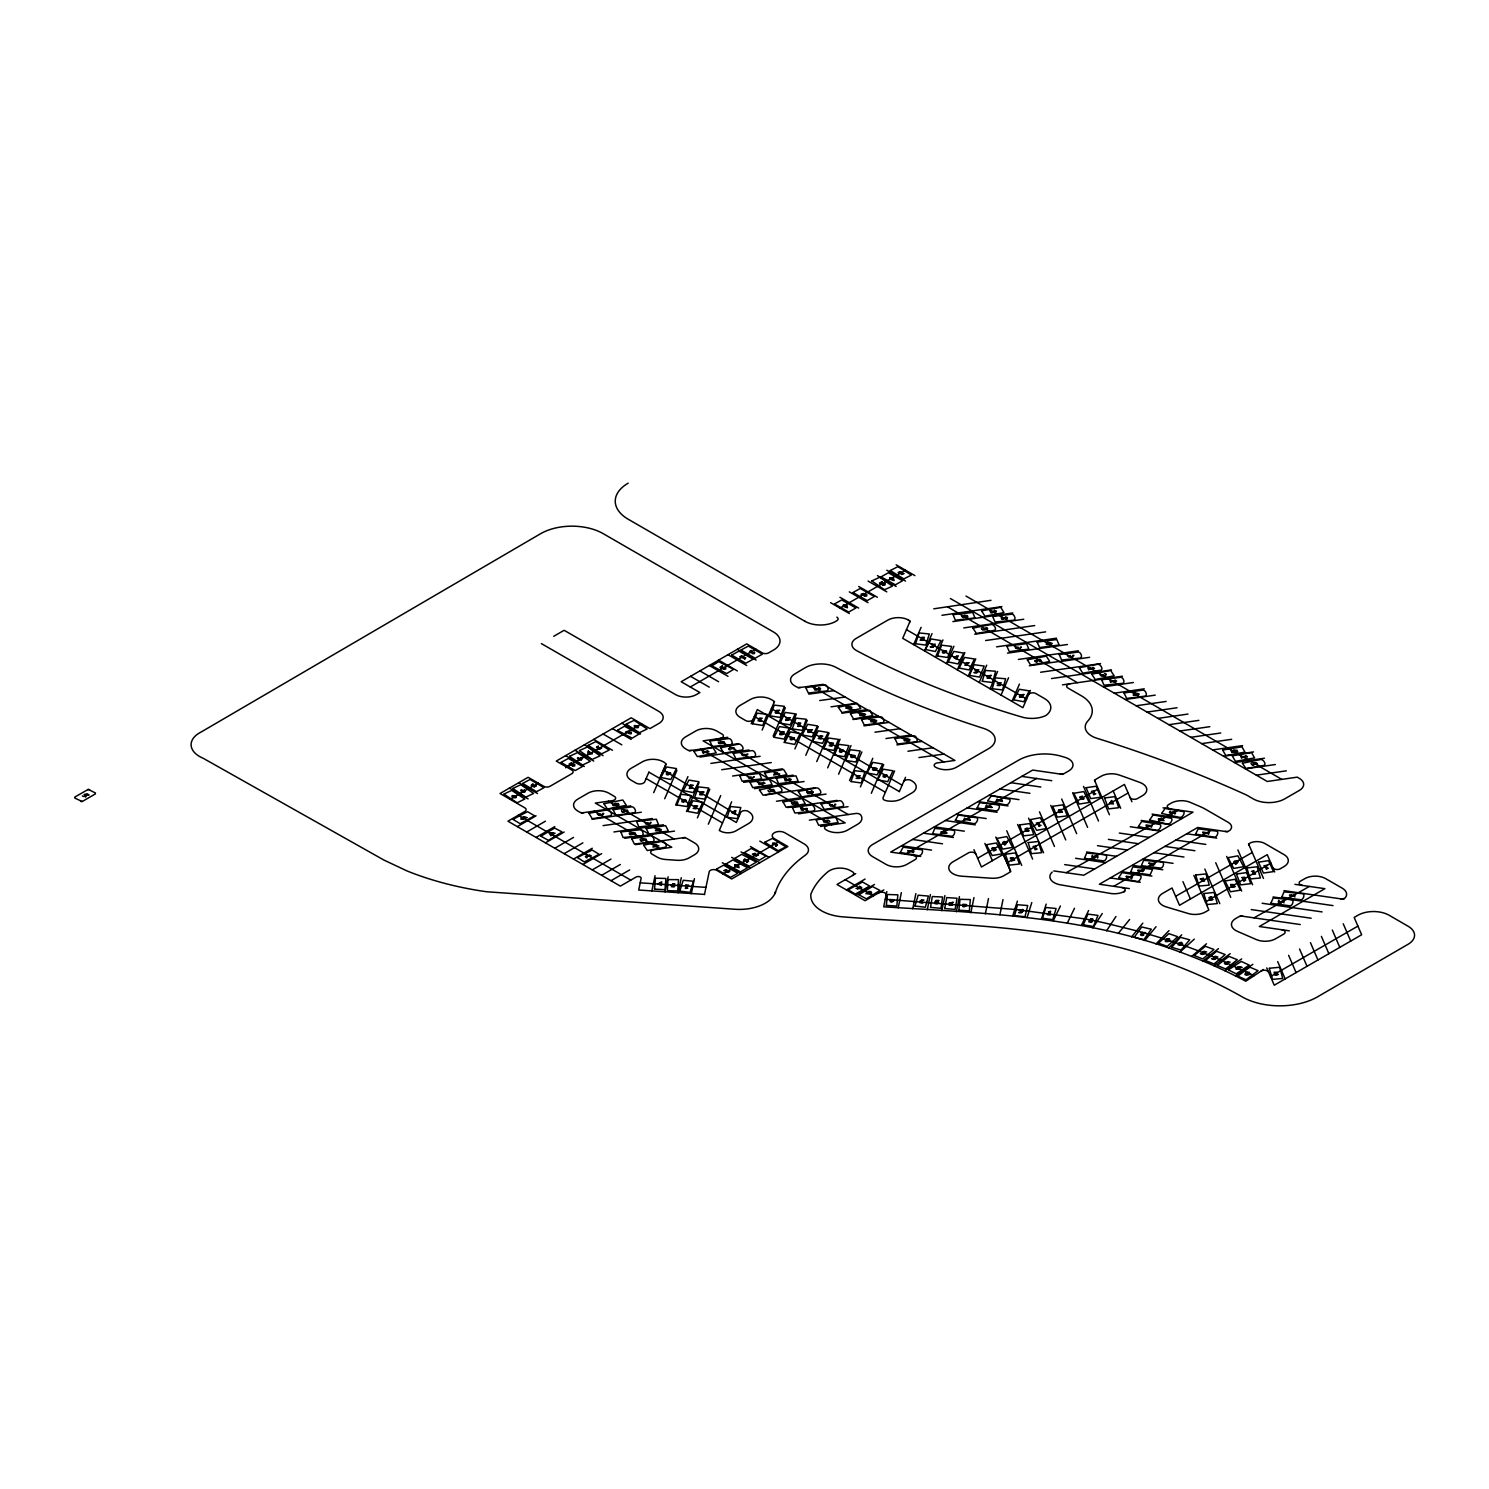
<?xml version="1.0" encoding="UTF-8"?>
<svg xmlns="http://www.w3.org/2000/svg" width="1489" height="1489" viewBox="0 0 1489 1489"><rect width="100%" height="100%" fill="white"/><g stroke="black" fill="none" stroke-linecap="round" stroke-linejoin="round"><path stroke-width="1.5" d="M1235.181 886.495L1232.166 887.37M984.434 628.488L982.368 629.568M829.429 804.637C830.955 808.359 838.53 803.632 834.771 804.246M672.172 884.429L673.289 885.639M1289.902 896.043L1289.474 895.001L1291.41 894.963M1010.417 858.892L1010.435 857.869L1013.506 857.98A14.425 8.338 0 0 0 1012.427 859.283L1012.408 860.028M734.635 748.911C734.915 746.212 724.64 748.353 730.224 750.009M857.403 776.234L858.278 777.351M671.148 885.136L674.852 883.833M981.325 628.507C982.61 632.081 991.227 628.042 985.848 627.558M832.519 804.637L830.453 805.642M601.444 747.962L599.825 748.651M1100.092 674.573C1101.264 678.109 1110.05 674.163 1104.54 673.624M772.586 844.356L774.299 843.667M597.331 813.943C599.676 817.666 606.432 812.51 602.654 813.459M754.495 652.368L752.894 653.038M919.96 900.994L923.924 900.026M997.202 683.693L1001.166 682.725M998.375 683.079L999.268 684.4M1020.039 910.002L1022.608 911.119M921.133 900.38L922.045 901.701M1204.489 880.167L1204.415 881.19L1201.493 880.892A14.425 8.338 0 0 0 1202.498 879.738L1202.572 879.087M937.865 903.227L935.353 902.111M964.518 906.429L964.667 904.977L966.529 905.051M1274.119 973.155L1274.23 972.131L1277.134 972.447M1070.572 655.458L1068.395 656.575M1067.483 655.365C1069.363 659.701 1076.696 654.397 1072.824 655.365M1018.197 647.101L1016.019 648.199M1015.126 647.008C1016.28 651.158 1024.153 646.412 1020.468 646.989M856.231 776.607L860.233 775.713M975.798 670.143L978.161 671.334M758.199 719.038L762.275 718.201M751.07 776.811L748.948 777.854M644.867 822.356C646.021 826.656 653.894 821.723 650.19 822.449M829.41 743.942L833.486 743.123M1088.943 920.034L1092.423 918.992M829.857 821.705L828.926 820.476M694.805 806.126L695.977 807.41M1200.264 878.957L1203.428 878.194M741.541 754.104C742.732 758.18 750.624 753.434 746.882 754.011M621.527 810.5C621.955 814.874 627.465 809.327 626.869 811.691L628.097 811.784L627.446 810.184L624.207 809.96M759.446 718.442L760.711 719.708M950.391 904.512L950.82 903.823A14.425 8.338 0 0 1 952.309 902.874L953.109 902.371M949.089 904.809L951.694 902.911L950.001 902.818M748.018 776.588C749.246 780.925 757.026 775.825 753.341 776.662M886.83 891.613L883.703 906.82C981.419 912.887 1081.405 916.331 1174.486 950.019A469.463 271.054 0 0 1 1245.79 981.232L1263.435 969.507M898.239 907.806L901.348 892.618M912.757 908.793L915.865 893.605M927.275 909.798L930.402 894.61M941.811 910.784L944.919 895.596M956.329 911.789L959.437 896.583M970.847 912.776L973.974 897.588M985.364 913.762L988.491 898.574M999.901 914.767L1003.009 899.561M693.52 806.684L697.652 805.958M651.866 890.906L655.03 875.718M664.987 891.892L668.133 876.798M678.146 892.804L681.292 877.71M691.305 893.716L694.432 878.622M704.465 894.591L709.192 871.828A4.411 2.55 0 0 1 712.133 869.725A4.411 2.55 0 0 1 716.693 870.321L731.676 878.975L787.886 846.515L774.354 838.716A7.352 4.244 0 0 1 774.354 832.705A7.352 4.244 0 0 1 784.759 832.705L804.172 843.909A14.722 8.506 0 0 1 805.233 855.244A147.206 84.985 0 0 0 774.95 893.754L775.527 891.874A36.797 21.255 0 0 1 735.063 909.276L486.568 891.743A237.644 137.211 0 0 1 407.186 871.009L384.069 860.139L203.155 758.255A28.998 16.733 0 0 1 201.183 731.992L540.526 533.751A44.167 25.499 0 0 1 603.175 533.639L773.536 632.006A22.074 12.75 0 0 1 773.536 650.042L768.603 652.889A4.411 2.55 0 0 1 762.349 652.889L746.734 643.881L681.162 681.739L699.904 692.553L696.349 694.6A14.722 8.506 0 0 1 675.541 694.6L564.145 630.294L553.74 636.306M1275.217 975.183L1278.325 974.402M830.657 743.365L831.29 744.723M1090.19 919.457L1091.456 920.705M965.114 663.387L969.246 662.679M640.121 839.349C640.326 843.593 646.058 838.456 645.407 840.578L646.654 840.689L646.04 839.07L642.801 838.81M991.842 848.376L995.024 847.706M1250.928 763.578L1253.57 765.29L1255.022 763.187M818.689 736.757L822.84 736.069M1083.899 798.774L1080.753 799.425M1137.745 870.469L1139.066 871.679M1049.726 914.32L1050.583 911.398M966.398 662.847L966.938 664.224M686.224 885.601L685.349 888.486L687.862 888.151M1093.038 857.124L1092.368 855.375L1091.884 857.013L1094.713 857.943M1279.423 902.073L1278.753 900.305L1278.269 901.943L1281.098 902.874M1049.019 912.31L1048.442 914.227M686.932 887.574L687.527 885.657M1142.826 870.6L1137.968 870.116M987.095 677.681L989.906 675.876L988.193 675.727M991.116 806.777L992.009 807.243M1012.669 916.126L1017.396 901.068M1027.056 917.633L1031.784 902.576M1041.444 919.141L1046.19 904.102M1094.769 857.738L1097.374 856.417M1281.154 902.669L1283.76 901.348M798.867 723.486L797.881 726.371M612.37 804.079C613.059 808.322 618.438 802.887 617.823 805.084L619.07 805.121L618.251 803.539L614.976 803.427M932.319 644.29L934.515 645.705M799.5 725.478L800.17 723.561M924.39 637.981L921.561 639.619L923.273 639.786M944.1 652.685L944.622 651.27L946.446 651.493M986.332 805.381L985.606 807.392L987.207 807.801M986.928 807.001L991.842 807.503M683.544 801.715L684.065 800.319L685.889 800.542M1208.547 834.249L1209.217 832.463M700.965 793.953L701.505 793.283A14.425 8.338 0 0 1 703.162 792.427L704.055 791.98L699.886 792.464M699.607 794.177L702.547 792.427L700.872 792.241M1028.973 830.788L1025.753 831.309M1093.596 857.31C1094.229 854.258 1099.813 856.398 1097.561 858.036M1279.982 902.241L1282.848 900.733L1284.021 902.911M1126.131 876.481L1127.247 877.766M841.117 751.815L841.676 750.419L843.5 750.661M791.441 802.459C792.018 806.833 797.564 801.138 796.82 803.576L798.067 803.651L797.341 802.05L794.084 801.864M776.532 712.207L777.109 711.556A14.425 8.338 0 0 1 778.784 710.7L779.696 710.272L775.508 710.7M775.173 712.412L778.17 710.7L776.476 710.495M1234.977 886.476L1233.041 886.699M664.708 798.737L676.955 770.278M773.126 736.143L785.354 707.684M653.69 792.651L666.086 764.006M675.615 805.084L687.937 776.625M686.485 811.524L698.881 782.898M697.392 817.87L709.806 789.207M751.145 723.803L757.324 709.564L899.356 791.571M708.336 824.18L720.713 795.554M762.107 730.057L774.503 701.412M731.657 801.827L719.28 830.453L720.136 830.955A11.037 6.365 0 0 0 735.752 830.955L748.483 823.603A14.722 8.506 0 0 0 748.483 811.579L748.092 811.356A4.411 2.55 0 0 0 743.793 810.705A4.411 2.55 0 0 0 740.684 812.547L736.366 822.486L660.278 778.71M784.033 742.49L796.354 714.031M794.903 748.93L807.299 720.304M805.81 755.295L818.224 726.613M816.735 761.586L829.131 732.96M827.679 767.859L840.075 739.233M838.586 774.206L850.982 745.58M910.188 621.006L902.706 638.316L1022.887 707.703L1030.388 690.393M849.493 780.571L861.889 751.926M913.632 644.625L921.114 627.316M860.4 786.918L872.796 758.292M924.557 650.935L932.04 633.625M871.307 793.265L883.703 764.639M935.483 657.245L942.965 639.935M894.61 770.986L883.089 797.601A4.411 2.55 0 0 0 885.639 800.561A14.722 8.506 0 0 0 901.831 798.755L911.919 792.948A14.722 8.506 0 0 0 911.919 780.925L911.082 780.441A4.411 2.55 0 0 0 906.782 779.789A4.411 2.55 0 0 0 903.674 781.632M946.408 663.554L953.909 646.245M899.337 791.608L905.535 777.295M957.334 669.864L964.835 652.536M968.259 676.155L975.76 658.845M979.185 682.465L986.686 665.155M990.111 688.774L997.611 671.465M1001.036 695.084L1008.537 677.774M1011.962 701.393L1019.462 684.084M913.26 852.732L914.023 850.945M963.83 819.881L964.63 818.094M718.275 741.931C718.275 746.212 724.417 741.075 723.505 743.272L724.734 743.402L724.231 741.783L721.011 741.448M1212.809 899.542L1209.496 900.007M767.896 790.194C768.92 794.549 773.889 788.63 773.405 791.087L774.652 791.124L773.74 789.561L770.464 789.505M1053.281 920.723L1060.41 906.001M1067.371 922.994L1074.5 908.271M1081.461 925.265L1088.589 910.542M819.992 736.217L820.439 737.613M690.84 785.541L689.351 788.37M1231.124 750.679C1231.719 755.053 1237.21 749.358 1236.503 751.777L1237.75 751.852L1237.024 750.251L1233.767 750.084M785.559 719.708L788.686 718.089L787.067 717.847M786.937 719.559L787.551 718.908A14.425 8.338 0 0 1 789.3 718.107M1131.175 876.928L1126.335 876.221M1131.566 878.566L1132.552 876.593L1130.989 876.109M780.962 733.798L781.576 733.146A14.425 8.338 0 0 1 783.344 732.346L784.275 731.937L780.068 732.253M779.585 733.947L782.73 732.346L781.111 732.085M1151.332 827.233L1152.244 825.464M807.727 731.657L810.891 730.057L809.29 729.796M809.104 731.508L809.737 730.876A14.425 8.338 0 0 1 811.505 730.075L812.436 729.666L808.229 729.964M691.119 787.588L692.124 785.689M1019.369 696.573L1022.552 694.972L1020.914 694.693M1170.484 812.882L1170.242 811.096L1169.368 812.659L1171.955 813.832M949.051 903.097L953.128 902.315M1172.048 813.627L1174.821 812.454M996.178 800.784L997.202 799.035M1225.782 962.155L1230.175 962.155M744.891 658.92L745.728 657.58M991.972 848.395L993.796 847.986M1200.432 878.975L1202.405 878.752M1170.987 813.106C1172.048 810.221 1177.445 812.603 1174.784 814.111M1278.12 974.42L1276.222 974.606M1092.889 927.833L1102.269 913.52M1106.569 930.811L1115.95 916.498M586.889 855.393L591.245 855.747M1083.75 798.755L1082.094 799.165M1141.821 934.217L1142.603 933.584A14.425 8.338 0 0 1 1144.501 932.914L1145.525 932.579L1141.281 932.598M987.244 675.969L991.395 675.336L990.501 675.838A14.425 8.338 0 0 0 988.901 676.732M860.307 888.598L856.007 888.356M924.222 639.563L920.053 640.14L920.965 639.656A14.425 8.338 0 0 0 922.603 638.762M1140.444 934.254L1143.906 932.859L1142.361 932.505M1292.098 896.285L1294.648 895.578M629.27 833.002C629.009 837.19 635.431 832.314 634.444 834.398L635.654 834.547L635.207 832.909L632.006 832.556M961.429 615.702L963.625 617.6L965.579 615.646M1028.75 830.862L1027.056 831.067M934.831 902.092L936.227 900.38L939.094 900.529L936.116 901.05M1118.313 933.361L1129.611 919.513M1131.547 936.953L1142.845 923.124M1144.762 940.545L1156.06 926.716M987.356 678.295L990.557 677.904M534.253 785.615L531.722 785.336M921.133 637.646L924.241 637.273M599.602 747.794L597.108 747.441M1212.679 899.524L1210.836 899.821M786.024 718.014L790.25 717.642L789.263 718.089M703.013 794.53L699.867 794.81M774.429 844.486L776.904 844.84M1019.891 694.86L1024.134 694.525L1023.129 694.972A14.425 8.338 0 0 0 1021.361 695.754M1022.962 911.138L1021.398 912.794L1018.569 912.552L1021.603 912.124M778.617 712.747L775.49 713.119M1203.726 951.545L1205.066 953.295M1155.985 943.989L1168.977 930.662M1168.716 948.139L1181.726 934.813M1237.21 968.371L1238.439 967.813A14.425 8.338 0 0 1 1240.616 967.552L1241.77 967.422M790.864 779.975L786.173 780.199M702.845 794.456L701.096 794.437M820.365 689.202L815.804 689.407M813.05 792.483L808.564 792.911M1034.948 660.576L1039.452 660.111M522.081 818.373L523.439 817.852A14.425 8.338 0 0 1 525.673 817.722L526.827 817.647M807.075 809.272L802.459 809.495M819.341 688.644L817.405 688.904A14.425 8.338 0 0 1 815.302 688.346L814.241 688.048M782.935 734.449L779.901 734.728M811.914 791.999L809.997 792.297M95.426 793.879L82.36 801.436M1036.083 661.042L1038.019 660.707A14.425 8.338 0 0 1 1040.122 661.153L1041.22 661.395M996.234 611.923L991.823 612.277M1022.72 697.075L1019.593 697.261M995.192 611.365L993.256 611.681A14.425 8.338 0 0 1 991.153 611.235L990.055 610.993L990.948 612.965L992.623 612.798M1007.309 618.363L1002.674 618.549M806.033 808.732L804.172 809.03A14.425 8.338 0 0 1 801.975 808.434L800.933 808.136M1180.051 952.048L1194.29 939.131M994.838 848.339L996.178 849.865L993.312 850.908M1214.968 956.552L1216.29 958.302M1006.266 617.823L1004.219 618.065A14.425 8.338 0 0 1 1002.209 617.488L1001.185 617.172L1001.688 619.182L1003.456 619.238M789.784 779.473L787.811 779.733A14.425 8.338 0 0 1 785.727 779.138L784.684 778.803M978.515 671.39L976.691 672.954L973.899 672.544L976.989 672.284M1080.884 798.737L1079.711 797.062L1082.596 796.187M1191.609 956.441L1206.499 943.784M1059.33 811.914L1058.344 810.184L1061.322 809.402M1291.689 895.243L1294.611 895.15L1294.834 897.067M1202.944 961.019L1218.467 948.623M1025.958 830.657L1024.99 828.908L1027.987 828.145M1209.738 899.412L1208.938 897.625L1211.99 896.936M934.869 645.779L932.896 647.268L930.16 646.784L933.268 646.635M1214.038 965.803L1230.193 953.667M1127.117 876.798L1129.407 876.984M1088.664 921.784L1091.995 921.803M1138.843 870.674L1141.095 870.749A14.425 8.338 0 0 1 1142.621 871.698L1144.129 870.19L1142.491 869.799M1143.738 934.924L1142.119 935.483L1143.608 934.85M753.732 854.314L754.737 853.625L755.947 855.933M721.253 667.556L722.277 666.867L723.468 669.194M1224.889 970.754L1241.658 958.916M626.869 732.141C626.59 732.272 632.564 735.864 631.28 732.272M1091.865 921.877L1090.246 921.821M990.818 807.057L988.826 806.945M722.258 665.862L719.95 667.388L721.011 668.226M1235.479 975.909L1252.845 964.351M671.632 886.067L671.223 885.304M747.72 860.865L746.696 862.559L748.576 861.312L747.013 859.656M821.481 738.656L818.243 738.488M862.28 594.446L863.359 593.776L864.346 596.14M990.353 677.904L988.603 677.904M746.789 859.823L743.625 860.381M570.324 764.378L571.422 763.727L572.39 766.091M728.512 871.363L727.451 872.014L726.576 869.706M74.804 797.062L88.26 789.393L95.482 793.004M1236.019 968.036L1240.076 967.385L1238.922 966.808M741.857 655.7L739.698 656.854M778.393 712.728L776.7 712.728M861.722 887.723L859.432 886.346L860.549 886.718M921.207 637.59L922.975 637.627M571.478 762.703L569.04 764.192L570.026 765.03M1205.439 902.073L1270.899 863.099M747.273 860.605L743.42 860.828L744.854 858.706M899.375 572.651L900.51 572.018L901.329 574.4M690.282 687.006L755.872 649.148M839.945 608.089L905.517 570.231M510.038 799.295L538.143 783.065M565.578 767.728L641.61 723.803M517.316 826.618L536.059 815.804M526.678 832.035L545.421 821.202M536.059 837.432L554.783 826.618M545.421 842.848L564.163 832.035M554.783 848.246L573.526 837.432M564.163 853.662L582.888 842.848M573.526 859.079L592.268 848.246M582.888 864.476L601.63 853.662M592.268 869.892L610.993 859.079M601.63 875.309L620.373 864.476M610.993 880.706L629.735 869.892M722.947 873.931L779.156 841.49M855.728 873.671L836.986 884.485L865.09 900.715L883.833 889.901M905.386 854.202L1036.642 778.412M846.366 889.901L865.09 879.068M855.728 895.298L874.471 884.485M1007.011 862.838L1128.122 792.967M1270.508 976.561L1357.912 926.102M977.622 858.222L1098.268 788.909M1113.735 886.327L1212.418 829.596M1175.621 896.304L1252.249 852.471M782.767 734.375L781.148 734.375M1254.017 917.857L1309.371 886.42M750.084 651.251L751.368 651.009M1022.552 697.001L1020.933 697.001M1066.18 872.703L1178.618 810.072M531.703 784.684L533.025 784.461M1039.248 826.227L1041.034 825.26M880.688 583.334L881.916 582.72L882.474 585.14M87.814 789.561L89.545 789.561M936.99 903.711L938.628 902.39L935.837 901.385M597.126 746.771L598.448 746.585M521.02 817.926L525.152 817.517L524.202 816.903M776.849 845.529L775.564 845.696M882.158 581.715L879.478 583.055L880.315 583.949M993.647 848.898L995.471 849.865M998.672 682.744L1000.31 683.06M921.449 900.045L923.068 900.361M937.512 903.6L934.924 903.73M1266.506 869.092L1268.405 868.199M1082.094 798.197L1080.418 797.322M759.762 718.145L761.382 718.498M966.715 662.568L968.297 662.94M857.757 775.695L859.376 776.03M830.974 743.048L832.593 743.42M1093.894 794.642L1095.83 793.786M1090.525 919.141L1092.126 919.513M820.309 735.938L821.891 736.329M1203.912 951.434L1204.973 951.415M1215.154 956.441L1216.215 956.422M1243.985 880.985L1245.735 880.111M1237.75 966.64L1241.826 967.385M821.444 738.563L819.881 738.618M695.14 805.828L696.74 806.238M1205.364 953.407L1202.684 954.486L1200.339 953.556L1203.373 953.946M1254.11 975.704L1216.606 958.246L1213.926 959.493L1211.562 958.562L1214.615 958.953M1027.242 830.118L1025.66 829.15M1251.505 871.419L1253.552 870.637M1224.944 963.085L1225.763 962.583M1037.163 849.046L1035.116 849.828L1034.148 846.962M1211.06 898.909L1209.571 897.83M752.596 651.996L750.177 651.959M861.48 887.835L860.381 888.226M523.402 819.359L520.796 819.062M84.091 794.568L87.051 793.786L89.079 794.958L87.944 795.256C85.822 792.93 86.139 800.673 84.557 794.847M995.08 850.48L993.759 850.368M1038.931 822.617L1036.27 823.026M1080.753 796.578L1082.168 796.727M1059.405 809.737L1060.838 809.923M1209.999 897.234L1211.45 897.439M1026.07 828.48L1027.484 828.666M703.664 752.708L708.95 751.777L707.294 750.642M1089.204 669.324L1094.508 668.412L1092.889 667.258M672.693 883.908L674.126 884.243M751.982 652.927L749.507 652.014L751.275 650.414M1242.012 757.585L1247.354 756.766M533.639 786.36L531.126 785.503L532.932 783.865M706.977 751.349L703.348 751.982M1231.459 885.024L1233.078 884.745L1231.868 887.072M1092.684 667.947L1088.906 668.58M598.894 748.502L596.493 747.534L598.41 745.989M759.558 784.033L764.955 783.344L763.466 782.116M1245.53 756.263L1241.696 756.84M775.062 843.779L777.5 844.691L775.676 846.292M1111.148 681.776L1116.601 681.199L1115.187 679.952M523.179 816.698L526.901 817.61M1263.9 865.779L1266.99 865.314M763.057 782.823L759.26 783.27M1011.18 858.464L1012.855 858.278L1011.31 860.53M1050.452 911.38L1048.405 911.808M863.825 714.329L860.94 713.64M933.752 608.815L990.985 600.328M941.941 615.292L1001.911 606.637M952.867 621.602L1012.836 612.947M963.792 627.911L1023.762 619.256M974.718 634.221L1034.687 625.566M985.644 640.531L1045.613 631.876M996.569 646.84L1056.539 638.185M1007.495 653.15L1067.464 644.495M1018.42 659.441L1078.39 650.805M1029.346 665.751L1059.33 661.432M1059.647 661.619L1089.632 657.3M1040.606 672.246L1100.557 663.61M1051.532 678.556L1111.501 669.901M1062.457 684.866L1122.427 676.211M727.767 737.316L703.087 740.871L845.212 822.877L820.495 826.432M1103.368 686.857L1133.352 682.52M688.979 750.791L738.581 743.644M1114.293 693.167L1144.278 688.83M1125.219 699.476L1155.203 695.14M710.83 763.41L760.116 756.3M1136.144 705.786L1166.129 701.449M721.681 769.72L771.283 762.573M1147.07 712.077L1177.054 707.759M732.607 776.03L782.283 768.864M1157.995 718.387L1187.98 714.069M743.625 782.339L793.209 775.173M1168.921 724.696L1198.906 720.378M581.194 813.013L630.796 805.865M754.476 788.649L804.06 781.502M1179.846 731.006L1209.831 726.688M765.476 794.94L815.06 787.793M1190.772 737.316L1220.757 732.997M603.045 825.632L652.331 818.522M776.476 801.25L826.079 794.084M1201.697 743.625L1231.682 739.307M613.896 831.96L663.498 824.794M787.476 807.541L837.079 800.393M1212.623 749.935L1242.608 745.617M624.822 838.27L674.498 831.104M798.476 813.832L848.079 806.684M1223.549 756.244L1253.533 751.926M635.449 844.617L685.126 837.451M809.402 820.141L855.579 813.497A4.411 2.55 0 0 1 860.716 814.967A14.722 8.506 0 0 1 857.59 824.31L847.52 830.136A14.722 8.506 0 0 1 826.693 830.136L825.855 829.634A4.411 2.55 0 0 1 824.72 827.158A4.411 2.55 0 0 1 827.903 825.371M1234.474 762.554L1264.459 758.236M1245.4 768.864L1275.384 764.527M1256.344 775.173L1286.31 770.837M699.849 757.063L749.116 749.991M592.064 819.285L641.331 812.231M798.067 687.806L823.156 684.326L954.97 760.432L937.567 762.852A4.411 2.55 0 0 0 934.348 764.639A4.411 2.55 0 0 0 935.464 767.133L935.632 767.226A14.722 8.506 0 0 0 956.459 767.226L988.696 748.613A22.074 12.75 0 0 0 983.726 728.437A772.996 446.291 0 0 1 835.757 667.258A22.074 12.75 0 0 0 804.991 667.835L794.94 673.847A14.722 8.506 0 0 0 794.754 685.871L796.317 686.783A4.411 2.55 0 0 0 800.505 687.471M819.732 700.537L845.119 697.02M831.03 706.828L856.119 703.348M842.011 713.175L867.101 709.695M852.992 719.522L878.082 716.041M863.992 725.869L889.063 722.388M874.974 732.197L900.045 728.717M885.955 738.544L911.045 735.063M896.936 744.891L922.026 741.41M907.918 751.238L933.007 747.757M918.918 757.566L943.989 754.085M1091.437 791.31L1094.527 790.864M808.843 694.135L834.119 690.654M798.03 726.39L800.412 726.055M1203.67 880.576L1202.032 880.744L1203.689 878.603M1274.882 972.764L1276.613 972.596L1274.919 974.811M1114.814 680.622L1110.943 681.031M874.936 720.602L872.107 719.857M523.421 819.248L522.118 819.006M1241.658 877.617L1244.767 877.226M908.271 739.624L905.442 738.86M1252.435 874.378L1255.581 874.062M1033.087 846.403L1036.232 846.087M689.5 788.407L691.92 788.221M809.495 793.525L807.708 793.6L806.703 791.645M1036.847 662.065L1034.799 661.321M994.354 610.341L996.476 611.104M1061.061 811.133L1059.014 810.425M816.549 689.965L814.855 690.058L814.148 688.067M1142.044 935.501L1140.593 935.036M803.26 810.184L801.491 810.146L800.84 808.136M786.881 780.776L785.168 780.832L784.591 778.821M1253.533 762.908L1256.79 763.019L1257.647 764.602L1255.674 763.206M800.859 723.151L798.234 722.742M818.615 687.602L820.625 688.458M1005.559 616.8L1007.532 617.674M704.502 894.405L638.707 890.031L641.108 878.436A2.941 1.694 0 0 0 639.47 876.705A2.941 1.694 0 0 0 636.101 877.04L620.373 886.123L507.935 821.202L524.854 811.449A4.411 2.55 0 0 0 524.854 807.838L500.025 793.525L528.13 777.295L543.746 786.304A4.411 2.55 0 0 0 549.999 786.304L571.85 773.684A4.411 2.55 0 0 0 571.85 770.074L556.235 761.065L631.187 717.791L649.93 728.605L658.883 723.449A14.722 8.506 0 0 0 658.883 711.426L541.4 643.602M789.04 778.542L791.05 779.343M885.248 899.263L1017.043 909.611L1084.681 918.881A361.976 208.981 0 0 1 1106.848 923.441L1136.461 930.811A478.118 276.042 0 0 1 1182.21 944.938L1186.137 946.334A441.563 254.935 0 0 1 1207.3 954.375L1216.606 958.246M640.196 882.809L705.972 887.37M1208.324 832.854L1202.963 832.202M913.129 851.336L907.787 850.573L908.178 852.043M827.065 822.337L823.845 822.04L823.305 820.42L824.534 820.532C825.818 821.965 830.434 817.833 826.991 822.133M964.704 819.49L970.065 820.29M1204.192 833.114L1208.1 833.617M1047.27 914.711L1050.415 915.028M685.554 884.857L688.7 885.173M1227.01 963.16L1228.462 961.559M964.165 615.255L967.366 615.608L967.831 617.246L966.212 615.72M1021.715 911.789L1019.258 910.114L1023.055 909.5M1038.708 659.608L1040.308 659.422L1041.314 661.377M1151.313 825.818L1146.027 824.925L1146.325 826.414M908.96 851.522L912.85 852.08M857.571 889.026L859.321 887.574M968.781 819.322L965.058 818.764M1036.865 661.954L1036.009 661.525M997.09 800.431L1002.358 801.436M994.336 610.453L995.303 610.937M1062.699 774.41L1032.715 770.074L890.683 852.08L920.667 856.417M1021.789 776.383L1051.774 780.701M1010.863 782.693L1040.848 787.011M1163.039 807.838L1193.024 812.156L1083.75 875.234L1053.765 870.916M999.938 789.002L1029.923 793.321M1152.114 814.129L1182.08 818.466M989.012 795.312L1018.997 799.63M1227.681 831.811L1197.696 827.475L1099.366 884.243L1129.351 888.579M1141.17 820.439L1171.154 824.776M978.087 801.622L1008.072 805.94M1186.77 833.784L1216.755 838.102M1130.244 826.749L1160.229 831.085M967.161 807.931L997.146 812.25M1175.845 840.094L1205.829 844.412M1119.319 833.058L1149.303 837.395M956.236 814.241L986.221 818.559M1164.919 846.403L1194.904 850.722M1108.393 839.368L1138.378 843.705M945.31 820.551L975.295 824.869M1153.994 852.713L1183.978 857.031M1097.467 845.678L1127.452 850.014M934.385 826.86L964.369 831.178M1143.068 859.023L1173.053 863.341M1086.542 851.987L1116.527 856.305M1294.927 884.336L1324.894 888.672L1259.34 926.512L1289.325 930.83M923.459 833.17L953.444 837.488M1132.85 865.425L1162.835 869.762M1075.616 858.297L1105.601 862.615M1283.983 890.645L1343.953 899.3M912.534 839.461L942.518 843.798M1121.924 871.735L1151.909 876.072M1064.691 864.606L1094.676 868.925M1273.058 896.955L1333.027 905.61M901.608 845.771L931.593 850.107M1110.291 877.952L1140.276 882.27M1262.132 903.265L1322.102 911.919M1251.207 909.574L1311.176 918.229M1240.281 915.884L1300.251 924.539M1147.144 825.892L1150.978 826.563M1001.259 800.449L997.518 799.705M977.342 671.986L974.979 670.18L978.887 669.752M690.3 784.796L693.353 785.317M933.659 646.338L931.463 644.458L935.39 644.16M589.681 854.984L587.932 856.436M1101.19 675.652L1103.572 674.629M1091.288 919.067L1093.019 919.216M598.41 814.911L600.793 813.887M756.17 856.026L758.515 854.854L755.537 854.556A14.425 8.338 0 0 1 755.016 853.309L752.41 854.146L753.49 854.965M806.796 791.627L807.876 791.887A14.425 8.338 0 0 0 809.979 792.334M613.542 805.437L615.087 803.632M733.593 747.962L731.192 749.023M864.551 596.233L866.672 595.991L866.728 594.725M572.595 766.184L574.717 765.942L574.735 764.62M901.552 574.493L904.065 573.544L901.161 573.042A14.425 8.338 0 0 1 900.845 571.72L898.09 572.409L899.021 573.284M723.598 669.25L725.72 669.026L725.72 667.723M742.508 755.295L744.947 754.327M726.371 869.595L723.803 870.6L726.762 871.046A14.425 8.338 0 0 1 727.153 872.312M80.704 801.454L82.156 801.529L74.804 798.067M719.168 743.346L721.104 741.745M1232.129 752.019L1233.711 751.759L1233.878 750.288M792.427 803.799L794.028 803.557L794.177 802.068M645.705 823.603L648.199 822.691M694.749 808.508L696.461 808.508L693.13 808.415M752.41 653.745L754.383 653.559L754.588 652.238M774.82 842.979L772.791 843.053L772.456 844.375M1252.026 764.899L1253.589 764.602L1253.645 763.113M1226.098 964.128L1227.494 964.332L1224.442 963.681M769.031 791.497L770.613 791.18L770.595 789.71M882.679 585.233L884.82 585.121L885.062 583.8M641.052 840.727L642.876 839.033M672.86 886.625L674.74 886.476L671.39 886.737M1215.136 958.73L1214.038 956.571L1217.946 956.98M1203.894 953.742L1202.796 951.564L1206.704 951.974M534.477 786.49L536.077 785.783M966.324 665.229L967.627 665.285L964.704 665.099M962.229 617.116L964.221 615.46M630.07 834.417L632.062 832.76M950.671 905.033L952.532 904.977L949.331 905.331M740.852 656.798L744.798 658.976M533.974 787.197L536.226 785.764M622.439 811.84L624.059 811.635L624.282 810.165M1060.447 812.324L1062.383 811.97L1059.144 812.529M759.502 720.806L761.27 720.788L757.957 720.788M744.5 657.766L741.801 656.258M830.676 745.71L832.444 745.71L829.131 745.691M1237.303 969.041L1238.755 969.302L1235.907 969.078M787.123 720.136L788.909 720.192L785.783 720.415M998.654 685.405L1000.478 685.349L997.165 685.443M921.412 902.706L923.254 902.65L919.923 902.743M83.868 796.578L82.342 795.926M593.999 811.17L660.241 848.935M716.321 738.972L848.246 814.539M811.337 685.964L943.858 761.977M896.155 564.815L914.897 575.629M950.391 598.541L1267.269 781.483L1297.254 777.146L1299.376 778.393A14.722 8.506 0 0 1 1299.376 790.417L1284.839 798.811A22.447 12.954 0 0 1 1253.087 798.811L1246.684 795.107A1034.818 597.443 0 0 0 1096.816 738.246A22.074 12.75 0 0 1 1087.863 720.974A36.797 21.255 0 0 0 1081.498 695.866L1067.967 688.048A4.411 2.55 0 0 1 1066.831 685.573A4.411 2.55 0 0 1 1070.014 683.767M886.793 570.231L905.517 581.045M877.412 575.629L896.155 586.461M868.05 581.045L886.793 591.859M858.688 586.461L877.412 597.275M849.307 591.859L868.05 602.673M906.447 629.661L1026.647 699.048M839.945 597.275L858.688 608.089M830.583 602.673L849.307 613.505M805.195 621.434L628.172 519.214A44.167 25.499 0 0 1 628.172 483.162M737.371 649.278L756.114 660.092M728.009 654.695L746.734 665.509M718.629 660.092L737.371 670.925M709.267 665.509L728.009 676.322M699.904 670.925L718.629 681.739M690.524 676.322L709.267 687.136M700.388 749.153L831.811 824.794M621.825 723.207L640.568 734.021M612.463 728.605L631.187 739.437M603.082 734.021L621.825 744.835M845.287 879.701L873.392 895.931M593.72 739.437L612.463 750.251M759.781 841.117L778.524 851.931M584.339 744.835L603.082 755.649M750.419 846.515L769.143 857.348M574.977 750.251L593.72 761.065M741.038 851.931L759.781 862.745M565.615 755.649L584.339 766.481M731.676 857.348L750.419 868.161M722.314 862.745L741.038 873.559M608.368 801.212L674.052 839.052M518.768 782.693L537.51 793.525M509.406 788.109L528.13 798.923M518.321 815.228L630.778 880.111M754.346 716.432L885.415 792.26M965.97 596.047L1281.768 779.38M646.133 778.542L722.519 822.933M947.544 606.823L1077.44 682.707M857.608 778.338L859.395 778.356L856.101 778.338M599.211 749.302L601.612 747.999M771.395 708.596L902.129 785.187M1011.627 860.884L1014.698 860.028L1012.632 860.307M663.424 770.148L739.158 816.065M808.043 732.439L811.133 732.123L809.234 732.048M586.629 857.292C588.918 858.781 582.739 856.436 586.815 855.803M1245.772 755.574L1247.317 756.673M986.425 805.4L987.151 805.94A14.425 8.338 0 0 0 988.64 806.908M626.608 732.793L625.566 731.974L628.153 731.155A14.425 8.338 0 0 0 628.637 732.402L631.075 732.253M861.982 595.097L860.977 594.241L863.62 593.478A14.425 8.338 0 0 0 864.011 594.744L866.505 594.762M728.847 870.693L729.833 871.549L727.19 872.312M1131.472 878.547L1130.802 877.989A14.425 8.338 0 0 0 1129.444 876.965M812.026 791.534L811.17 790.957L813.217 791.701M806.163 808.359L807.299 808.583M1037.405 823.38L1039.117 826.265M725.459 667.668L723.058 667.817A14.425 8.338 0 0 1 722.574 666.551L722.333 665.899M1039.75 825.018L1038.671 823.212M702.343 751.554L703.255 753.304M574.512 764.602L572.185 764.788A14.425 8.338 0 0 1 571.72 763.41L571.553 762.759M1087.901 668.133L1088.794 669.901M1265.017 866.207L1266.357 869.111M1232.836 886.383L1232.855 885.787A14.425 8.338 0 0 1 1233.618 884.578L1230.621 884.466L1230.752 885.49M1267.139 867.901L1266.301 866.058M1240.765 756.393L1241.565 758.162M1092.535 791.757L1093.764 794.679M1003.288 854.388L1010.286 870.209A4.411 2.55 0 0 1 1009.114 872.647L1003.642 875.811A14.722 8.506 0 0 1 991.506 878.231L961.726 876.202A14.722 8.506 0 0 1 949.554 870.544A14.722 8.506 0 0 1 953.053 861.759L968.427 852.881A4.411 2.55 0 0 1 972.726 852.229A4.411 2.55 0 0 1 975.835 854.053M1343.227 923.757L1350.728 941.067M1332.32 930.067L1339.802 947.376M1321.394 936.376L1328.877 953.686M1310.469 942.686L1317.951 959.996M1299.543 948.996L1307.026 966.305M1288.618 955.305L1296.1 972.615M1277.692 961.596L1285.175 978.906M1266.767 967.906L1274.249 985.215L1361.653 934.757L1354.152 917.447L1357.912 915.27A22.074 12.75 0 0 1 1389.144 915.27L1408.091 926.232A22.074 12.75 0 0 1 1408.147 944.231L1316.388 997.5A53.455 30.86 0 0 1 1242.701 997.165A448.896 259.16 0 0 0 1163.635 961.112C1061.136 923.962 950.466 925.283 843.258 916.889A36.797 21.255 0 0 1 810.909 894.014A111.88 64.604 0 0 1 827.903 871.772A14.722 8.506 0 0 1 850.424 870.6L852.601 871.865A4.411 2.55 0 0 1 852.601 875.476M1274.733 871.958L1267.251 854.649L1179.511 905.293L1172.011 887.984L1162.667 893.381A14.722 8.506 0 0 0 1166.799 907.08L1187.757 913.371A14.722 8.506 0 0 0 1205.401 911.975L1208.863 909.984L1193.88 875.364M1248.508 843.816L1263.491 878.436M1237.899 849.94L1245.381 867.249M1245.065 867.436L1252.565 884.745M1226.657 856.436L1241.64 891.055M1215.731 862.745L1230.714 897.364M1204.806 869.055L1219.789 903.674M1182.955 881.674L1190.437 898.984M1131.919 801.752L1124.437 784.442L981.437 867.007L973.936 849.698M1113.195 790.938L1120.677 808.248M1094.452 780.106L1109.435 814.744M1083.527 786.415L1098.51 821.035M1072.601 792.725L1087.584 827.344M1061.676 799.035L1076.659 833.654M1050.75 805.344L1065.733 839.964M1039.49 811.84L1054.473 846.459M1028.564 818.15L1043.547 852.769M1017.638 824.459L1032.621 859.079M1006.713 830.769L1021.696 865.388M995.787 837.079L1010.77 871.698M984.862 843.388L992.363 860.698M1094.583 793.469L1093.801 791.608M1242.757 878.119L1243.855 881.004M1244.73 879.831L1244.004 877.914M758.404 782.805L759.074 784.61M1202.926 832.277L1203.428 833.654M884.857 583.781L882.493 583.837A14.425 8.338 0 0 1 882.288 582.441L882.233 581.938M1110.068 680.529L1110.645 682.353M1254.538 873.54L1253.682 870.618M969.693 818.82L970.102 820.197M1252.714 871.772L1253.254 873.671M1035.432 846.887L1035.953 848.693M1276.036 974.29L1276.147 973.601A14.425 8.338 0 0 1 1277.171 972.447M1002.153 799.947L1002.395 801.361M1095.048 781.52A4.411 2.55 0 0 1 1096.22 779.101L1101.134 776.253A14.722 8.506 0 0 1 1119.17 775.006A990.669 571.944 0 0 1 1139.997 782.488A14.722 8.506 0 0 1 1142.472 795.666L1137.447 798.569A4.411 2.55 0 0 1 1133.148 799.221A4.411 2.55 0 0 1 1130.039 797.378M913.092 855.319A4.411 2.55 0 0 1 916.275 857.106A4.411 2.55 0 0 1 915.139 859.6L906.857 864.383A14.722 8.506 0 0 1 886.029 864.383L872.498 856.566A14.722 8.506 0 0 1 872.498 844.561L1018.644 760.172A36.797 21.255 0 0 1 1061.601 756.338L1065.138 757.398A14.722 8.506 0 0 1 1068.711 770.93L1064.467 773.387A4.411 2.55 0 0 1 1060.28 774.057M908.644 620.113A14.722 8.506 0 0 0 887.835 620.113L856.194 638.372A14.722 8.506 0 0 0 856.622 650.637A737.651 425.891 0 0 0 1021.845 717.028A22.074 12.75 0 0 0 1045.836 715.539A22.074 12.75 0 0 0 1044.347 698.453L1035.897 693.576A4.411 2.55 0 0 0 1031.598 692.925A4.411 2.55 0 0 0 1028.49 694.767M1302.484 885.434A4.411 2.55 0 0 1 1299.301 883.628A4.411 2.55 0 0 1 1300.437 881.153L1304.829 878.622A14.722 8.506 0 0 1 1325.638 878.622L1342.296 888.226A14.722 8.506 0 0 1 1345.684 897.216A4.411 2.55 0 0 1 1340.472 898.798M1170.596 808.918A4.411 2.55 0 0 1 1167.413 807.131A4.411 2.55 0 0 1 1168.549 804.637L1171.08 803.185A14.722 8.506 0 0 1 1190.176 802.329L1200.655 806.815A44.167 25.499 0 0 1 1205.364 809.178L1228.313 822.431A11.037 6.365 0 0 1 1229.895 830.304A4.411 2.55 0 0 1 1225.056 831.42M682.688 837.804A4.411 2.55 0 0 1 686.876 838.475L694.395 842.811A14.722 8.506 0 0 1 694.395 854.835L689.146 857.85A14.722 8.506 0 0 1 676.974 860.288L665.788 859.507A14.722 8.506 0 0 1 657.133 857.087L651.959 854.109A4.411 2.55 0 0 1 650.842 851.615A4.411 2.55 0 0 1 654.025 849.828L671.781 847.26L595.302 803.092L612.295 800.654A4.411 2.55 0 0 0 615.478 798.849A4.411 2.55 0 0 0 614.343 796.373L608.852 793.19A14.722 8.506 0 0 0 588.025 793.19L577.862 799.072A14.722 8.506 0 0 0 577.862 811.096L579.426 812.008A4.411 2.55 0 0 0 583.632 812.678M1272.834 867.584A4.411 2.55 0 0 0 1275.943 869.427A4.411 2.55 0 0 0 1280.242 868.776L1284.002 866.598A14.722 8.506 0 0 0 1284.002 854.574L1264.738 843.463A11.037 6.365 0 0 0 1251.114 842.551A4.411 2.55 0 0 0 1249.159 845.343M908.141 619.833A4.411 2.55 0 0 1 909.593 622.402M878.622 892.897A4.411 2.55 0 0 1 883.666 892.414A4.411 2.55 0 0 1 886.123 895.001M1260.997 971.126A4.411 2.55 0 0 1 1265.352 970.325A4.411 2.55 0 0 1 1268.609 972.187M836.837 617.116A4.411 2.55 0 0 1 837.079 620.559A21.814 12.601 0 0 1 804.823 621.211M720.08 738.414A4.411 2.55 0 0 0 723.263 736.627A4.411 2.55 0 0 0 722.128 734.151L716.637 730.969A14.722 8.506 0 0 0 695.81 730.969L685.647 736.832A14.722 8.506 0 0 0 685.647 748.855L687.211 749.767A4.411 2.55 0 0 0 691.417 750.437M753.08 719.373A4.411 2.55 0 0 1 749.972 721.216A4.411 2.55 0 0 1 745.673 720.564L740.163 717.382A14.722 8.506 0 0 1 740.163 705.358L750.344 699.495A14.722 8.506 0 0 1 771.153 699.495L772.735 700.407A4.411 2.55 0 0 1 773.889 702.827M1121.775 887.481A4.411 2.55 0 0 1 1124.977 889.268A4.411 2.55 0 0 1 1123.841 891.762L1124.716 891.26A14.722 8.506 0 0 1 1109.1 893.195L1060.652 884.857A14.741 8.506 0 0 1 1052.239 872.051M1281.75 929.75A4.411 2.55 0 0 1 1284.951 931.537A4.411 2.55 0 0 1 1283.816 934.031L1275.589 938.777A14.722 8.506 0 0 1 1256.065 939.447L1237.564 931.407A14.722 8.506 0 0 1 1235.74 918.508L1238.513 916.908A4.411 2.55 0 0 1 1242.719 916.238M654.509 889.119L665.006 889.715L665.899 878.473L655.495 878.194L654.509 889.119M759.409 790.008L763.094 795.238L781.074 791.794C783.865 790.733 779.827 785.503 777.649 785.95L759.409 790.008M569.561 756.393L582.571 765.011L590.37 761.307L577.471 752.634L569.598 756.244M646.189 828.666L649.055 834.045L668.393 831.03L665.639 825.669L646.189 828.666M886.327 905.424L896.843 906.057L897.848 894.815L887.463 894.498L886.327 905.424M1014.605 915.623L1024.972 916.759L1027.726 905.535L1017.471 904.735L1014.605 915.549M1052.797 806.293L1057.171 817.126L1067.278 815.86L1062.978 804.823L1052.797 806.293M958.86 910.226L969.358 910.859L970.344 899.561L960.014 899.3L958.86 910.226M512.83 788.481L525.803 797.136L533.602 793.432L520.759 784.74L512.83 788.426M823.752 748.762L833.896 750.4L838.493 739.4L828.498 737.986L823.789 748.632M1083.285 924.855L1093.429 926.493L1097.989 915.419L1087.956 914.116L1083.322 924.725M969.432 675.429L979.576 677.086L984.192 666.067L974.122 664.708L969.469 675.317M1124.027 693.055L1126.726 698.415L1145.246 696.108C1148.038 695.475 1145.32 689.779 1142.901 690.077L1124.027 692.981M643.695 845.287L647.287 850.554L665.341 847.222C668.114 846.199 664.373 841.043 662.009 841.359L643.732 845.156M838.326 707.331L842.029 712.598L860.791 708.634L857.217 703.385L838.363 707.182M1217.276 965.449L1225.633 968.967L1237.322 959.735L1228.983 956.366L1217.276 965.449M861.573 719.652L864.271 725.031L882.791 722.742C885.62 722.072 882.772 716.358 880.483 716.712L861.628 719.522M631.69 838.679L634.37 844.04L652.908 841.769C655.681 841.155 653.038 835.459 650.6 835.757L631.69 838.679M881.041 576.876L895.41 584.823L902.557 580.71L888.319 572.781L881.041 576.876M900.249 852.452L919.011 855.766C921.71 856.082 924.018 850.051 921.598 849.772L903.19 847.185L900.249 852.452M1236.447 874.024L1240.653 884.875L1250.779 883.666L1246.647 872.591L1236.447 874.024M749.953 782.209L752.727 787.607L772.102 784.703L769.459 779.324L749.953 782.209M733.258 753.453L735.882 758.832L754.439 756.617C757.25 755.965 754.551 750.27 752.187 750.586L733.277 753.378M1019.537 824.98L1023.669 835.85L1033.813 834.659L1029.755 823.585L1019.556 824.906M1104.522 798.011L1108.654 808.881L1118.797 807.689L1114.74 796.615L1104.522 798.011M577.416 857.571L584.302 861.908L599.155 854.277L592.157 850.033L577.434 857.496M894.926 738.6L897.532 743.979L916.089 741.801C919.141 741.057 915.586 735.045 913.874 735.771L894.926 738.6M992.251 688.737L1002.581 689.947L1005.633 678.761L995.396 677.886L992.251 688.663M1141.43 865.667L1160.62 868.087C1163.318 868.292 1164.677 862.205 1162.406 862.019L1143.571 860.344L1141.449 865.593M915.009 906.038L925.339 907.248L928.392 896.062L918.155 895.187L915.009 905.963M955.324 820.29L974.029 823.678C976.821 824.031 979.018 817.74 976.71 817.722L958.339 815.041L955.324 820.29M982.275 681.292L992.605 682.52L995.62 671.26L985.457 670.441L982.293 681.217M720.546 747.869L724.008 753.155L742.136 749.972C744.965 748.986 741.113 743.588 738.935 744.072L720.564 747.794M852.992 592.566L867.212 600.588L874.434 596.512L860.214 588.49L853.011 592.492M996.867 838.437L1002.711 849.102L1012.613 847.39L1006.825 836.557L996.867 838.437M871.828 580.952L884.522 589.737L892.451 586.126L879.757 577.267L871.847 580.878M834.51 603.994L848.693 612.053L855.933 607.977L841.75 599.937L834.529 603.92M986.407 844.859L992.195 855.542L1002.116 853.83L996.364 842.997L986.444 844.71M1242.44 763.243L1245.884 768.529L1264.031 765.365C1266.785 764.434 1263.193 759.111 1260.867 759.483L1242.44 763.243M579.463 750.642L592.138 759.427L600.067 755.835L587.522 746.994L579.519 750.493M716.395 869.241L730.559 877.319L737.799 873.261L723.635 865.183L716.432 869.111M561.074 762.48L575.219 770.558L582.478 766.5L568.444 758.441L561.111 762.331M972.987 628.172L976.412 633.476L994.559 630.331C997.369 629.382 993.721 624.021 991.413 624.449L973.006 628.097M1084.476 858.353L1103.61 860.865C1106.234 861.089 1108.002 855.151 1105.396 854.779L1086.691 853.048L1084.476 858.278M1228.016 857.701L1233.73 868.403L1243.65 866.71L1237.899 855.821L1228.016 857.701M805.791 687.602L808.304 692.999L826.898 690.915C829.801 690.263 826.879 684.382 824.794 684.866L805.791 687.602M858.855 894.796L866.393 898.816L879.962 890.422L872.424 886.532L858.855 894.796M1158.498 943.188L1167.302 946.371L1177.669 936.693L1168.846 933.64L1158.516 943.114M1270.861 903.283L1289.995 905.815C1292.787 906.001 1294.183 899.691 1291.782 899.728L1273.207 897.96L1270.861 903.209M731.75 655.123L745.859 663.219L753.136 659.18L739.028 651.084L731.769 655.048M741.019 650.116L755.128 658.212L762.405 654.174L748.297 646.077L741.057 649.967M693.837 751.275L697.355 756.598L716.265 752.876L712.877 747.571L693.893 751.145M727.172 817.349L737.483 818.652L740.815 807.559L730.559 806.535L727.19 817.293M780.106 723.077L790.175 724.864L795.2 713.845L785.224 712.412L780.106 723.003M1005.336 854.221L1009.188 865.128L1019.369 864.011L1015.591 852.899L1005.336 854.221M1042.468 918.322L1052.779 919.606L1056.092 908.513L1045.818 907.49L1042.486 918.248M603.901 803.706L607.4 809.03L626.311 805.307L622.811 800.002L603.901 803.706M932.561 833.691L951.694 836.26C954.486 836.464 955.882 830.118 953.518 830.192L934.831 828.387L932.579 833.617M1171.713 947.302L1181.019 950.056L1189.674 939.82L1180.386 937.288L1171.713 947.302M1237.806 976.114L1246.014 979.743L1258.075 970.679L1249.867 967.18L1237.824 976.039M798.309 791.571L801.678 796.876L819.862 793.805C822.617 792.893 819.08 787.513 816.772 787.886L798.346 791.422M1027.298 659.832L1030.779 665.155L1049.708 661.47L1046.358 656.146L1027.317 659.757M679.784 891.092L690.077 892.414L693.427 881.246L683.228 880.278L679.803 891.036M1281.768 897.178L1300.865 899.765C1303.657 899.97 1305.109 893.679 1302.726 893.698L1284.039 891.874L1281.768 897.104M667.965 879.738L667.37 890.664L677.7 890.962L678.537 879.645L668.003 879.608M816.102 819.881L818.671 825.297L838.158 822.635L835.72 817.238L816.121 819.806M1091.753 674.182L1095.215 679.505L1114.163 675.838L1110.701 670.515L1091.753 674.182M774.094 737.297L784.145 739.102L789.282 728.121L779.417 726.595L774.112 737.223M1130.579 872.163L1150.141 874.788L1152.56 869.408L1132.868 866.877L1130.579 872.163M540.954 836.26L548.436 840.336L562.135 831.997L554.653 828.07L541.01 836.129M930.513 907.434L940.974 908.29L942.593 897.011L932.282 896.546L930.513 907.434M588.993 813.422L592.287 818.745L610.509 815.749C613.319 814.874 609.839 809.458 607.512 809.83L589.03 813.273M764.508 773.052L767.915 778.375L786.899 774.689L783.605 769.441L764.508 773.052M687.564 811.393L697.615 813.236L702.845 802.255L692.888 800.766L687.62 811.263M792.483 807.615L794.884 813.031L813.515 811.077C816.419 810.444 813.776 804.618 811.542 805.028L792.539 807.485M802.217 734.989L812.25 736.832L817.517 725.925L807.634 724.305L802.255 734.859M658.026 884.001L661.395 885.415L661.674 881.823L658.026 884.001M660.39 882.623L660.278 884.057L658.417 884.001L660.39 882.623M1079.413 667.817L1082.689 673.14L1100.929 670.162C1103.703 669.306 1100.371 663.945 1097.951 664.243L1079.469 667.668M522.676 783.456L536.58 791.683L543.969 787.7L530.047 779.473L522.695 783.4M915.512 643.751L925.804 645.109L929.322 633.979L919.122 632.937L915.53 643.676M981.586 610.881L984.955 616.204L1003.958 612.575L1000.701 607.307L981.586 610.881M1059.237 654.583L1061.601 659.999L1080.251 658.082C1083.08 657.542 1080.642 651.679 1078.297 652.033L1059.237 654.583M1225.019 881.004L1230.435 891.762L1240.411 890.161L1235.032 879.273L1225.019 881.004M851.057 781.576L861.331 782.953L864.886 771.823L854.779 770.725L851.057 781.52M1013.823 699.867L1023.836 701.747L1029.215 690.859L1019.258 689.258L1013.86 699.737M1037.144 642.113L1039.601 647.547L1059.144 644.998L1056.799 639.581L1037.163 642.038M1073.811 793.283L1079.19 804.041L1089.166 802.459L1083.824 791.571L1073.811 793.283M877.691 779.845L887.705 781.706L893.046 770.762L883.219 769.18L877.691 779.845M959.121 668.077L969.134 669.957L974.476 658.994L964.63 657.412L959.121 668.077M890.385 899.598C888.319 905.126 898.072 899.207 892.172 899.654L890.385 899.598M892.116 900.175L891.985 901.608L893.977 900.231L892.116 900.175M1006.88 646.207L1009.319 651.642L1028.862 649.111L1026.535 643.695L1006.899 646.133M1118.686 877.803L1137.224 881.507C1139.904 881.879 1142.621 875.904 1140.202 875.588L1121.961 872.61L1118.704 877.728M709.918 741.075L712.245 746.492L730.913 744.63C733.742 744.091 731.322 738.228 728.996 738.563L709.937 741.001M944.677 908.513L955.1 909.444L957.036 898.239L946.743 897.588L944.677 908.513M962.936 904.4C960.852 909.928 970.623 904.009 964.704 904.456L962.936 904.4M1101.674 679.766L1103.982 685.182L1122.65 683.339C1125.554 682.725 1123.041 676.899 1120.77 677.272L1101.674 679.766M821.109 804.079L824.273 809.439L842.569 806.573C845.398 805.791 841.899 800.133 839.703 800.635L821.146 803.948M992.754 616.576L995.006 622.011L1013.693 620.224C1016.503 619.703 1014.27 613.915 1011.869 614.157L992.809 616.446M1195.686 875.123L1199.054 886.067L1209.273 885.117L1205.978 873.95L1195.723 874.974M792.222 728.903L802.478 730.355L806.238 719.243L796.075 718.126L792.241 728.847M1138.359 826.6L1156.841 830.397C1159.484 830.769 1162.369 824.925 1159.894 824.478L1141.709 821.425L1138.378 826.544M784.684 742.49L794.679 744.426L800.207 733.5L790.324 731.918L784.74 742.36M683.265 790.64L693.241 792.595L698.881 781.744L688.942 780.087L683.321 790.529M694.544 797.657L704.8 799.128L708.634 788.016L698.471 786.899L694.544 797.657M867.119 772.94L877.095 774.894L882.716 764.043L872.796 762.368L867.175 772.81M1203.782 893.549L1207.095 904.53L1217.313 903.581L1214.093 892.414L1203.782 893.549M660.874 777.519L670.85 779.473L676.453 768.566L666.551 766.965L660.893 777.463M776.272 778.207L778.598 783.661L798.197 781.297L795.982 775.843L776.29 778.133M812.566 741.392L822.524 743.346L828.2 732.514L818.261 730.82L812.566 741.392M925.413 649.539L935.39 651.493L941.011 640.586L931.109 638.967L925.432 649.465M1134.264 937.251L1143.887 939.689L1151.332 929.21L1141.728 926.977L1134.32 937.121M1246.907 867.957L1250.164 878.938L1260.383 878.007L1257.144 866.784L1246.907 867.957M739.772 775.732L742.062 781.204L761.679 778.859L759.502 773.424L739.828 775.601M1028.192 842.644L1031.43 853.625L1041.649 852.713L1038.447 841.49L1028.21 842.588M890.254 570.529L903.842 578.905L911.38 575.033L897.886 566.658L890.254 570.529M782.991 801.92L786.155 807.299L805.288 803.911L802.236 798.607L782.991 801.92M1222.674 750.14L1225.838 755.519L1244.99 752.131L1241.938 746.827L1222.692 750.065M1258.447 862.243L1263.435 873.057L1273.467 871.605L1268.535 860.642L1258.466 862.168M1269.335 968.39L1272.537 979.371L1282.755 978.459L1279.665 967.273L1269.391 968.241M620.932 832.053L623.072 837.507L641.796 835.832C644.625 835.348 642.485 829.466 640.084 829.745L620.969 831.923M937.474 655.998L947.693 657.505L951.676 646.412L941.625 645.184L937.474 655.998M953.09 614.752L955.361 620.224L974.979 617.916L972.708 612.463L953.146 614.622M1232.296 755.928L1235.461 761.326L1254.594 757.938L1251.542 752.634L1232.352 755.798M636.622 821.481L638.874 826.953L658.51 824.664L656.37 819.229L636.641 821.425M948.084 661.935L958.041 663.926L963.83 653.113L953.909 651.4L948.139 661.805M977.138 807.931L996.067 810.928C998.728 811.207 1000.72 805.326 998.412 804.916L979.743 802.701L977.138 807.931M676.899 805.009L687.099 806.554L691.157 795.48L681.013 794.27L676.918 804.953M744.295 852.639L759.204 860.307L766.053 856.101L751.256 848.432L744.295 852.639M850.424 713.585L853.532 718.964L872.722 715.651L869.725 710.346L850.442 713.51M1161.681 813.459L1180.033 817.442C1182.75 817.833 1185.579 812.008 1183.383 811.579L1165.198 808.322L1161.736 813.329M1195.537 834.138L1214.447 837.172C1217.239 837.451 1219.082 831.141 1216.736 831.16L1198.198 828.889L1195.555 834.063M1194.271 955.529L1202.814 958.953L1213.926 949.479L1205.383 946.278L1194.29 955.454M1205.494 960.517L1214.038 963.96L1225.186 954.561L1216.643 951.285L1205.494 960.517M588.174 745.375L601.575 753.862L609.206 750.047L595.898 741.578L588.174 745.375M711.854 665.844L726.669 673.568L733.556 669.38L718.74 661.656L711.872 665.769M769.981 715.837L780.162 717.437L784.368 706.307L774.299 705.116L769.981 715.837M764.843 842.216L778.17 850.74L785.82 846.925L772.475 838.4L764.843 842.216M617.488 730.392L632.211 738.172L639.153 734.021L624.431 726.241L617.544 730.243M734.654 858.464L749.395 866.263L756.338 862.112L741.727 854.332L734.691 858.409M834.38 755.053L844.542 756.691L848.898 745.635L838.81 744.351L834.398 754.997M848.153 889.789L855.3 894.07L869.65 886.048L862.522 882.009L848.153 889.789M1149.545 820.011L1167.804 824.143C1170.447 824.552 1173.481 818.857 1171.285 818.299L1153.156 814.911L1149.545 820.011M1086.095 787.7L1090.693 798.588L1100.78 797.248L1096.239 786.229L1086.095 787.7M845.733 760.432L855.896 762.052L860.233 750.959L850.182 749.73L845.752 760.358M752.634 723.822L762.796 725.459L767.151 714.366L757.101 713.138L752.652 723.766M987.654 800.84L1005.894 804.991C1008.593 805.437 1011.608 799.481 1009.3 799.146L991.413 795.74L987.691 800.71M1228.388 969.916L1236.224 973.825L1249.159 965.095L1241.323 961.41L1228.425 969.842M513.054 819.397L520.145 823.696L534.607 815.804L527.497 811.654L513.072 819.322M613.114 809.83L615.906 815.246L634.37 812.826C637.199 812.138 634.277 806.498 631.932 806.815L613.133 809.774M725.906 864.029L740.554 871.884L747.534 867.752L732.904 859.898L725.906 864.029M626.255 724.119L639.451 732.718L647.157 728.959L634.091 720.378L626.292 724.045M1030.388 819.657L1036.698 830.322L1046.488 828.517L1040.234 817.722L1030.407 819.583M503.971 794.14L517.092 802.776L524.835 799.035L511.713 790.398L504.045 794.009M1148.894 863.155L1153.119 865.574L1155.017 863.713L1148.894 863.155M1152.56 864.197L1152.263 865.258L1150.104 863.974L1152.56 864.197M731.806 812.473L734.822 814.111L735.882 810.574L731.806 812.473M734.449 811.263L734.021 812.696L732.179 812.51L734.449 811.263M941.104 832.09L942.146 833.244L947.116 833.096L943.765 831.03L941.104 832.09M943.691 831.253L943.375 832.314L945.831 832.556L943.691 831.253M943.077 650.544C939.559 655.811 950.764 650.935 944.808 650.749L943.077 650.544M682.52 799.574C678.965 804.842 690.207 799.984 684.251 799.798L682.52 799.574M840.15 749.674C836.464 754.886 847.818 750.158 841.881 749.898L840.15 749.674M851.522 755.035C847.818 760.265 859.19 755.537 853.253 755.277L851.522 755.035M853.048 755.798L852.49 757.194L854.872 756.04L853.048 755.798M648.906 772.158L644.774 781.725A5.156 2.978 0 0 1 641.145 783.865A5.156 2.978 0 0 1 636.119 783.102L631.224 780.273A14.722 8.506 0 0 1 631.224 768.25L642.448 761.791A14.722 8.506 0 0 1 663.256 761.791L664.224 762.331A5.156 2.978 0 0 1 665.583 765.16L659.664 778.375L648.906 772.158M883.982 774.559C879.776 779.659 891.576 775.36 885.694 774.857L883.982 774.559M885.434 775.36L884.745 776.755L887.221 775.657L885.434 775.36M791.087 737.26C786.788 742.322 798.662 738.116 792.781 737.558L791.087 737.26M792.52 738.079L791.794 739.456L794.307 738.376L792.52 738.079M667.295 772.307C662.959 777.351 674.852 773.163 668.989 772.605L667.295 772.307M668.71 773.126L667.984 774.503L670.497 773.424L668.71 773.126M873.522 767.728C869.204 772.754 881.097 768.585 875.234 768.008L873.522 767.728M874.955 768.529L874.248 769.906L876.742 768.845L874.955 768.529M953.798 657.375L956.422 659.236L958.283 655.811L953.798 657.375M956.701 656.388L955.957 657.766L954.17 657.449L956.701 656.388M1158.423 819.099L1159.149 820.327L1164.1 820.607L1161.308 818.28L1158.423 819.099M1161.197 818.503L1160.601 819.527L1162.965 819.974L1161.197 818.503M1006.471 842.42L1005.429 844.114L1004.684 842.755L1006.471 842.42M1006.843 842.365L1004.703 845.119L1002.711 842.551L1003.995 841.49L1006.843 842.365M1237.564 861.74L1236.503 863.434L1235.777 862.057L1237.564 861.74M1237.936 861.666L1235.758 864.42L1233.804 861.833L1235.107 860.772L1237.936 861.666M1111.613 800.542L1109.752 803.632L1113.437 803.986L1111.613 800.542M1111.241 801.436L1109.938 803.055L1111.762 802.832L1111.241 801.436M1179.567 942.63C1173.797 947.078 1186.677 944.417 1181.168 943.095L1181.782 942.388L1179.567 942.63M1180.758 943.579L1179.642 944.864L1182.415 944.063L1180.758 943.579M1167.134 938.926C1160.192 943.654 1174.747 941.085 1168.642 939.466L1169.368 938.796L1167.134 938.926M1168.139 939.913L1166.818 941.141L1169.721 940.49L1168.139 939.913M1247.205 972.317C1239.388 976.579 1254.315 975.053 1248.601 972.95L1249.439 972.336L1247.205 972.317M1248.024 973.378L1246.479 974.495L1249.494 974.029L1248.024 973.378M734.859 864.96L734.691 866.244L739.047 867.622L738.079 864.867L734.859 864.96M737.818 865.035L736.571 865.835L738.432 866.803L737.818 865.035M889.975 577.844L889.771 579.128L894.07 580.561L893.195 577.788L889.975 577.844M892.916 577.955L891.65 578.737L893.474 579.724L892.916 577.955M843.407 605.018L843.183 606.302L847.446 607.773L846.627 604.999L843.407 605.018M846.366 605.148L845.082 605.93L846.869 606.935L846.366 605.148M868.869 891.502L865.909 893.735L871.772 893.121L870.153 892.209L871.102 891.632L868.869 891.502M869.502 892.6L867.771 893.623L870.842 893.344L869.502 892.6M549.832 833.375L550.707 835.72L555.062 833.17L549.832 833.375M553.201 833.263L550.111 833.542L553.201 833.263M635.021 725.497L634.128 725.981C635.84 729.964 642.057 725.888 635.952 726.092L635.021 725.497M637.943 725.757L636.566 726.483L638.241 727.544L637.943 725.757M512.719 795.554L511.825 796.019C513.519 800.021 519.754 795.926 513.649 796.131L512.719 795.554M515.641 795.815L514.263 796.522L515.938 797.601L515.641 795.815M578.29 757.771L577.397 758.236C579.035 762.256 585.307 758.162 579.202 758.348L578.29 757.771M581.213 758.031L579.835 758.757L581.492 759.837L581.213 758.031M521.559 789.877L520.647 790.343C522.285 794.363 528.576 790.287 522.471 790.473L521.559 789.877M524.482 790.156L523.086 790.864L524.742 791.943L524.482 790.156M588.304 751.089L588.192 754.104L592.324 753.825L588.304 751.089M589.905 753.266L588.49 753.955L588.304 752.168L589.905 753.266M850.033 706.791L845.603 707.964L851.299 709.006L850.591 707.759L851.894 707.517L850.033 706.791M849.716 707.926L847.334 708.373L850.293 708.95L849.716 707.926M654.08 844.747L652.982 847.073L658.883 845.957L654.08 844.747M657.152 845.547L654.211 844.97L657.152 845.547M774.913 772.698L773.684 775.006L779.64 773.982L774.913 772.698M777.947 773.554L775.024 772.921L777.947 773.554M860.847 713.436L860.512 714.832C855.859 716.86 873.745 714.571 860.847 713.436M656.63 828.629L656.221 830.006C651.475 831.96 669.454 829.987 656.63 828.629M659.553 829.578L656.723 828.833L659.553 829.578M1134.45 693.018L1134.041 694.414C1129.276 696.349 1147.274 694.414 1134.45 693.018M1137.391 693.986L1134.544 693.241L1137.391 693.986M872.014 719.634L871.605 721.03C866.821 722.947 884.838 721.048 872.014 719.634M905.368 738.656L904.921 740.033C900.119 741.931 918.155 740.126 905.368 738.656M1047.567 642.317L1047.065 643.695C1042.151 645.5 1060.28 644.011 1047.567 642.317M1050.434 643.341L1047.642 642.541L1050.434 643.341"/></g></svg>
